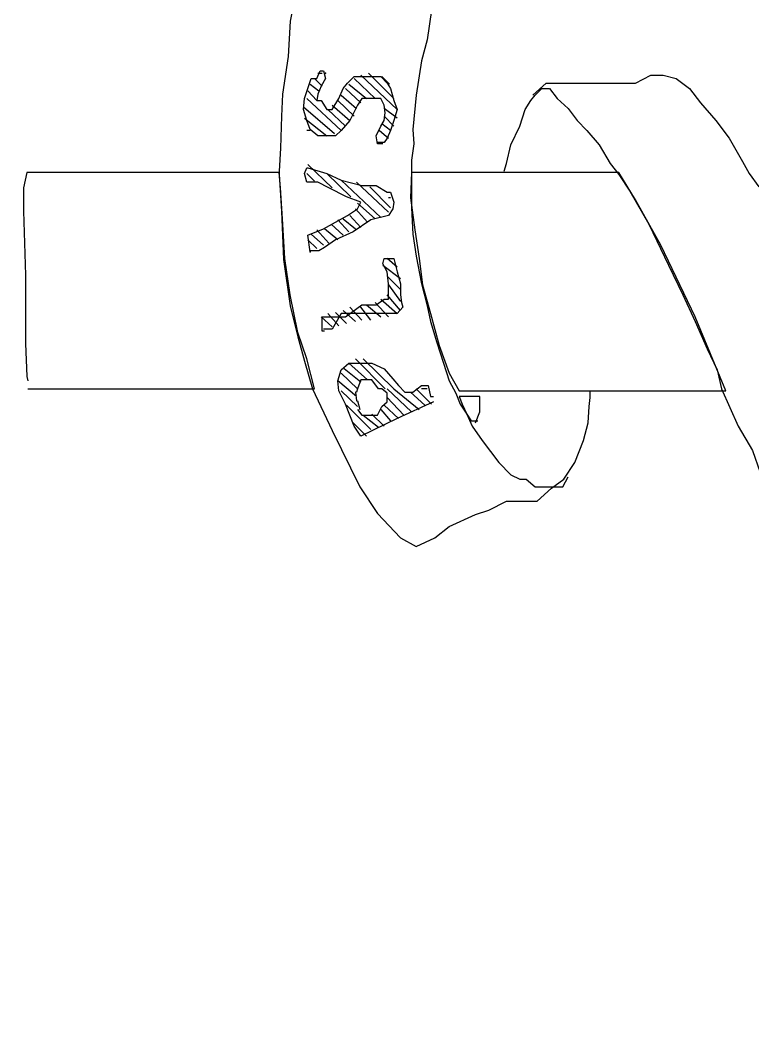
# Model space of a CAD drawing. Extents: x 731854 to 732444, y 4380981 to 4382008.
# Drawn here: x 731886.59 to 731893.23, y 4381826.37 to 4381835.47 of the extents above; entities that cross this region are included whole.
import ezdxf

# ---------------------------------------------------------------- set-up
doc = ezdxf.new("R2010")
doc.units = 0
doc.layers.get('0').update_dxf_attribs({"linetype": 'CONTINUOUS'})

msp = doc.modelspace()

# ---------------------------------------------------------------- linework, layer by layer
at = {"color": 0, "linetype": 'CONTINUOUS'}
for p, q in [((731889.11, 4381835.83), (731889.04, 4381835.46)), ((731889.11, 4381835.83), (731889.04, 4381835.46)), ((731890.32, 4381835.56), (731890.28, 4381835.29)), ((731890.32, 4381835.56), (731890.28, 4381835.29)), ((731889.04, 4381835.46), (731889.02, 4381835.14)), ((731889.04, 4381835.46), (731889.02, 4381835.14)), ((731890.28, 4381835.29), (731890.23, 4381835.1)), ((731890.28, 4381835.29), (731890.23, 4381835.1)), ((731889.02, 4381835.14), (731888.97, 4381834.8)), ((731889.02, 4381835.14), (731888.97, 4381834.8)), ((731890.23, 4381835.1), (731890.18, 4381834.79)), ((731890.23, 4381835.1), (731890.18, 4381834.79)), ((731889.28, 4381834.94), (731889.31, 4381835.01)), ((731889.28, 4381834.94), (731889.31, 4381835.01)), ((731889.31, 4381835.01), (731889.34, 4381835.01)), ((731889.31, 4381835.01), (731889.34, 4381835.01)), ((731889.34, 4381835.01), (731889.36, 4381834.94)), ((731889.34, 4381835.01), (731889.36, 4381834.94)), ((731889.2, 4381834.85), (731889.23, 4381834.94)), ((731889.2, 4381834.85), (731889.23, 4381834.94)), ((731889.23, 4381834.94), (731889.26, 4381834.94)), ((731889.23, 4381834.94), (731889.26, 4381834.94)), ((731889.33, 4381834.87), (731889.26, 4381834.94)), ((731889.26, 4381834.94), (731889.28, 4381834.94)), ((731889.33, 4381834.87), (731889.26, 4381834.94)), ((731889.26, 4381834.94), (731889.28, 4381834.94)), ((731889.29, 4381834.99), (731889.33, 4381834.99)), ((731889.29, 4381834.99), (731889.33, 4381834.99)), ((731889.36, 4381834.94), (731889.32, 4381834.87)), ((731889.36, 4381834.94), (731889.32, 4381834.87)), ((731889.56, 4381834.9), (731889.62, 4381834.96)), ((731889.56, 4381834.9), (731889.62, 4381834.96)), ((731889.62, 4381834.96), (731889.69, 4381834.96)), ((731889.62, 4381834.96), (731889.69, 4381834.96)), ((731889.81, 4381834.76), (731889.62, 4381834.94)), ((731889.81, 4381834.76), (731889.62, 4381834.94)), ((731889.68, 4381834.97), (731890.01, 4381834.66)), ((731889.68, 4381834.97), (731890.01, 4381834.66)), ((731889.69, 4381834.96), (731889.77, 4381834.96)), ((731889.69, 4381834.96), (731889.77, 4381834.96)), ((731889.98, 4381834.76), (731889.75, 4381834.99)), ((731889.98, 4381834.76), (731889.75, 4381834.99)), ((731889.77, 4381834.96), (731889.86, 4381834.96)), ((731889.77, 4381834.96), (731889.86, 4381834.96)), ((731889.86, 4381834.96), (731889.92, 4381834.9)), ((731889.86, 4381834.96), (731889.92, 4381834.9)), ((731889.87, 4381834.96), (731889.94, 4381834.89)), ((731889.87, 4381834.96), (731889.94, 4381834.89)), ((731892.17, 4381834.9), (731892.31, 4381834.97)), ((731892.17, 4381834.9), (731892.31, 4381834.97)), ((731892.31, 4381834.97), (731892.42, 4381834.97)), ((731892.31, 4381834.97), (731892.42, 4381834.97)), ((731892.42, 4381834.97), (731892.54, 4381834.94)), ((731892.42, 4381834.97), (731892.54, 4381834.94)), ((731892.54, 4381834.94), (731892.66, 4381834.85)), ((731892.54, 4381834.94), (731892.66, 4381834.85)), ((731889.17, 4381834.76), (731889.2, 4381834.85)), ((731889.17, 4381834.76), (731889.2, 4381834.85)), ((731889.28, 4381834.74), (731889.2, 4381834.83)), ((731889.28, 4381834.74), (731889.2, 4381834.83)), ((731889.22, 4381834.89), (731889.3, 4381834.83)), ((731889.22, 4381834.89), (731889.3, 4381834.83)), ((731889.32, 4381834.87), (731889.29, 4381834.8)), ((731889.32, 4381834.87), (731889.29, 4381834.8)), ((731889.48, 4381834.76), (731889.52, 4381834.85)), ((731889.48, 4381834.76), (731889.52, 4381834.85)), ((731889.52, 4381834.85), (731889.56, 4381834.9)), ((731889.52, 4381834.85), (731889.56, 4381834.9)), ((731889.68, 4381834.72), (731889.54, 4381834.85)), ((731889.68, 4381834.72), (731889.54, 4381834.85)), ((731889.57, 4381834.89), (731889.73, 4381834.76)), ((731889.57, 4381834.89), (731889.73, 4381834.76)), ((731889.92, 4381834.9), (731889.95, 4381834.85)), ((731889.92, 4381834.9), (731889.95, 4381834.85)), ((731889.95, 4381834.85), (731889.98, 4381834.74)), ((731889.95, 4381834.85), (731889.98, 4381834.74)), ((731891.24, 4381834.79), (731891.36, 4381834.9)), ((731891.24, 4381834.79), (731891.36, 4381834.9)), ((731891.26, 4381834.79), (731891.32, 4381834.85)), ((731891.26, 4381834.79), (731891.32, 4381834.85)), ((731891.32, 4381834.85), (731891.39, 4381834.85)), ((731891.32, 4381834.85), (731891.39, 4381834.85)), ((731891.36, 4381834.9), (731891.46, 4381834.9)), ((731891.36, 4381834.9), (731891.46, 4381834.9)), ((731891.39, 4381834.85), (731891.46, 4381834.76)), ((731891.39, 4381834.85), (731891.46, 4381834.76)), ((731891.46, 4381834.9), (731891.61, 4381834.9)), ((731891.46, 4381834.9), (731891.61, 4381834.9)), ((731891.61, 4381834.9), (731891.75, 4381834.9)), ((731891.61, 4381834.9), (731891.75, 4381834.9)), ((731891.75, 4381834.9), (731891.92, 4381834.9)), ((731891.75, 4381834.9), (731891.92, 4381834.9)), ((731891.92, 4381834.9), (731892.02, 4381834.9)), ((731891.92, 4381834.9), (731892.02, 4381834.9)), ((731892.02, 4381834.9), (731892.17, 4381834.9)), ((731892.02, 4381834.9), (731892.17, 4381834.9)), ((731892.66, 4381834.85), (731892.76, 4381834.72)), ((731892.66, 4381834.85), (731892.76, 4381834.72)), ((731888.97, 4381834.8), (731888.96, 4381834.6)), ((731888.97, 4381834.8), (731888.96, 4381834.6)), ((731889.16, 4381834.66), (731889.17, 4381834.76)), ((731889.16, 4381834.66), (731889.17, 4381834.76)), ((731889.19, 4381834.76), (731889.5, 4381834.47)), ((731889.19, 4381834.76), (731889.5, 4381834.47)), ((731889.29, 4381834.8), (731889.28, 4381834.74)), ((731889.29, 4381834.8), (731889.28, 4381834.74)), ((731889.28, 4381834.74), (731889.29, 4381834.74)), ((731889.28, 4381834.74), (731889.29, 4381834.74)), ((731889.29, 4381834.74), (731889.32, 4381834.74)), ((731889.29, 4381834.74), (731889.32, 4381834.74)), ((731889.32, 4381834.74), (731889.37, 4381834.66)), ((731889.32, 4381834.74), (731889.37, 4381834.66)), ((731889.42, 4381834.66), (731889.48, 4381834.76)), ((731889.42, 4381834.66), (731889.48, 4381834.76)), ((731889.62, 4381834.6), (731889.47, 4381834.74)), ((731889.62, 4381834.6), (731889.47, 4381834.74)), ((731889.5, 4381834.79), (731889.64, 4381834.67)), ((731889.5, 4381834.79), (731889.64, 4381834.67)), ((731889.69, 4381834.76), (731889.65, 4381834.7)), ((731889.69, 4381834.76), (731889.65, 4381834.7)), ((731889.75, 4381834.76), (731889.69, 4381834.76)), ((731889.75, 4381834.76), (731889.69, 4381834.76)), ((731889.81, 4381834.76), (731889.75, 4381834.76)), ((731889.81, 4381834.76), (731889.75, 4381834.76)), ((731889.86, 4381834.76), (731889.81, 4381834.76)), ((731889.86, 4381834.76), (731889.81, 4381834.76)), ((731889.89, 4381834.7), (731889.86, 4381834.76)), ((731889.89, 4381834.7), (731889.86, 4381834.76)), ((731889.98, 4381834.74), (731890.01, 4381834.66)), ((731889.98, 4381834.74), (731890.01, 4381834.66)), ((731890.18, 4381834.79), (731890.15, 4381834.48)), ((731890.18, 4381834.79), (731890.15, 4381834.48)), ((731891.17, 4381834.66), (731891.22, 4381834.74)), ((731891.17, 4381834.66), (731891.22, 4381834.74)), ((731891.22, 4381834.74), (731891.26, 4381834.79)), ((731891.22, 4381834.74), (731891.26, 4381834.79)), ((731891.46, 4381834.76), (731891.56, 4381834.67)), ((731891.46, 4381834.76), (731891.56, 4381834.67)), ((731889.44, 4381834.44), (731889.16, 4381834.68)), ((731889.44, 4381834.44), (731889.16, 4381834.68)), ((731889.19, 4381834.56), (731889.16, 4381834.66)), ((731889.19, 4381834.56), (731889.16, 4381834.66)), ((731889.37, 4381834.66), (731889.42, 4381834.66)), ((731889.37, 4381834.66), (731889.42, 4381834.66)), ((731889.54, 4381834.51), (731889.38, 4381834.66)), ((731889.54, 4381834.51), (731889.38, 4381834.66)), ((731889.42, 4381834.7), (731889.58, 4381834.56)), ((731889.42, 4381834.7), (731889.58, 4381834.56)), ((731889.65, 4381834.7), (731889.61, 4381834.62)), ((731889.65, 4381834.7), (731889.61, 4381834.62)), ((731889.9, 4381834.63), (731889.89, 4381834.7)), ((731889.9, 4381834.63), (731889.89, 4381834.7)), ((731890.01, 4381834.58), (731889.89, 4381834.67)), ((731890.01, 4381834.58), (731889.89, 4381834.67)), ((731890.01, 4381834.66), (731889.98, 4381834.56)), ((731890.01, 4381834.66), (731889.98, 4381834.56)), ((731891.12, 4381834.51), (731891.17, 4381834.66)), ((731891.12, 4381834.51), (731891.17, 4381834.66)), ((731891.56, 4381834.67), (731891.64, 4381834.56)), ((731891.56, 4381834.67), (731891.64, 4381834.56)), ((731892.76, 4381834.72), (731892.9, 4381834.56)), ((731892.76, 4381834.72), (731892.9, 4381834.56)), ((731888.96, 4381834.6), (731888.95, 4381834.31)), ((731888.96, 4381834.6), (731888.95, 4381834.31)), ((731889.17, 4381834.58), (731889.37, 4381834.42)), ((731889.17, 4381834.58), (731889.37, 4381834.42)), ((731889.22, 4381834.48), (731889.19, 4381834.56)), ((731889.22, 4381834.48), (731889.19, 4381834.56)), ((731889.58, 4381834.56), (731889.5, 4381834.47)), ((731889.58, 4381834.56), (731889.5, 4381834.47)), ((731889.61, 4381834.62), (731889.58, 4381834.56)), ((731889.61, 4381834.62), (731889.58, 4381834.56)), ((731889.86, 4381834.51), (731889.89, 4381834.56)), ((731889.86, 4381834.51), (731889.89, 4381834.56)), ((731889.89, 4381834.56), (731889.9, 4381834.63)), ((731889.89, 4381834.56), (731889.9, 4381834.63)), ((731889.89, 4381834.6), (731889.98, 4381834.51)), ((731889.89, 4381834.6), (731889.98, 4381834.51)), ((731889.98, 4381834.56), (731889.95, 4381834.47)), ((731889.98, 4381834.56), (731889.95, 4381834.47)), ((731891.64, 4381834.56), (731891.73, 4381834.47)), ((731891.64, 4381834.56), (731891.73, 4381834.47)), ((731892.9, 4381834.56), (731893.02, 4381834.4)), ((731892.9, 4381834.56), (731893.02, 4381834.4)), ((731889.22, 4381834.47), (731889.19, 4381834.47)), ((731889.22, 4381834.47), (731889.19, 4381834.47)), ((731889.29, 4381834.42), (731889.22, 4381834.48)), ((731889.29, 4381834.42), (731889.22, 4381834.48)), ((731889.5, 4381834.47), (731889.45, 4381834.42)), ((731889.5, 4381834.47), (731889.45, 4381834.42)), ((731889.82, 4381834.42), (731889.86, 4381834.51)), ((731889.82, 4381834.42), (731889.86, 4381834.51)), ((731889.85, 4381834.47), (731889.93, 4381834.4)), ((731889.85, 4381834.47), (731889.93, 4381834.4)), ((731889.95, 4381834.47), (731889.87, 4381834.53)), ((731889.95, 4381834.47), (731889.87, 4381834.53)), ((731889.95, 4381834.47), (731889.92, 4381834.4)), ((731889.95, 4381834.47), (731889.92, 4381834.4)), ((731890.15, 4381834.48), (731890.16, 4381834.35)), ((731890.15, 4381834.48), (731890.16, 4381834.35)), ((731891.04, 4381834.34), (731891.12, 4381834.51)), ((731891.04, 4381834.34), (731891.12, 4381834.51)), ((731891.73, 4381834.47), (731891.84, 4381834.34)), ((731891.73, 4381834.47), (731891.84, 4381834.34)), ((731889.39, 4381834.42), (731889.29, 4381834.42)), ((731889.39, 4381834.42), (731889.29, 4381834.42)), ((731889.45, 4381834.42), (731889.39, 4381834.42)), ((731889.45, 4381834.42), (731889.39, 4381834.42)), ((731889.83, 4381834.35), (731889.82, 4381834.42)), ((731889.83, 4381834.35), (731889.82, 4381834.42)), ((731889.87, 4381834.36), (731889.83, 4381834.36)), ((731889.87, 4381834.36), (731889.83, 4381834.36)), ((731889.87, 4381834.36), (731889.85, 4381834.36)), ((731889.87, 4381834.36), (731889.85, 4381834.36)), ((731889.89, 4381834.36), (731889.87, 4381834.36)), ((731889.89, 4381834.36), (731889.87, 4381834.36)), ((731889.92, 4381834.4), (731889.89, 4381834.36)), ((731889.92, 4381834.4), (731889.89, 4381834.36)), ((731893.02, 4381834.4), (731893.14, 4381834.19)), ((731893.02, 4381834.4), (731893.14, 4381834.19)), ((731888.95, 4381834.31), (731888.94, 4381834.1)), ((731888.95, 4381834.31), (731888.94, 4381834.1)), ((731889.85, 4381834.35), (731889.83, 4381834.35)), ((731889.85, 4381834.35), (731889.83, 4381834.35)), ((731889.88, 4381834.35), (731889.85, 4381834.35)), ((731889.88, 4381834.35), (731889.85, 4381834.35)), ((731890.16, 4381834.35), (731890.14, 4381834.2)), ((731890.16, 4381834.35), (731890.14, 4381834.2)), ((731891, 4381834.17), (731891.04, 4381834.34)), ((731891, 4381834.17), (731891.04, 4381834.34)), ((731891.84, 4381834.34), (731891.94, 4381834.17)), ((731891.84, 4381834.34), (731891.94, 4381834.17)), ((731890.14, 4381834.2), (731890.14, 4381834.08)), ((731890.14, 4381834.2), (731890.14, 4381834.08)), ((731893.14, 4381834.19), (731893.2, 4381834.08)), ((731893.14, 4381834.19), (731893.2, 4381834.08)), ((731886.65, 4381834.09), (731886.62, 4381833.95)), ((731886.65, 4381834.09), (731886.62, 4381833.95)), ((731886.7, 4381834.09), (731886.65, 4381834.09)), ((731886.7, 4381834.09), (731886.65, 4381834.09)), ((731886.89, 4381834.09), (731886.7, 4381834.09)), ((731886.89, 4381834.09), (731886.7, 4381834.09)), ((731887.29, 4381834.09), (731886.89, 4381834.09)), ((731887.29, 4381834.09), (731886.89, 4381834.09)), ((731888.32, 4381834.09), (731887.29, 4381834.09)), ((731888.32, 4381834.09), (731887.29, 4381834.09)), ((731888.94, 4381834.09), (731888.32, 4381834.09)), ((731888.94, 4381834.09), (731888.32, 4381834.09)), ((731888.94, 4381834.1), (731888.94, 4381834.07)), ((731888.94, 4381834.1), (731888.94, 4381834.07)), ((731888.95, 4381833.95), (731888.94, 4381834.09)), ((731888.95, 4381833.95), (731888.94, 4381834.09)), ((731889.17, 4381834.08), (731889.19, 4381834.13)), ((731889.17, 4381834.08), (731889.19, 4381834.13)), ((731889.19, 4381834.13), (731889.2, 4381834.13)), ((731889.19, 4381834.13), (731889.2, 4381834.13)), ((731889.2, 4381834.16), (731889.42, 4381833.95)), ((731889.2, 4381834.16), (731889.42, 4381833.95)), ((731889.2, 4381834.13), (731889.37, 4381834.08)), ((731889.2, 4381834.13), (731889.37, 4381834.08)), ((731890.14, 4381834.09), (731890.13, 4381833.86)), ((731890.14, 4381834.09), (731890.13, 4381833.86)), ((731890.23, 4381834.09), (731890.14, 4381834.09)), ((731890.23, 4381834.09), (731890.14, 4381834.09)), ((731890.58, 4381834.09), (731890.23, 4381834.09)), ((731890.58, 4381834.09), (731890.23, 4381834.09)), ((731890.97, 4381834.09), (731890.58, 4381834.09)), ((731890.97, 4381834.09), (731890.58, 4381834.09)), ((731891.26, 4381834.09), (731890.97, 4381834.09)), ((731891.26, 4381834.09), (731890.97, 4381834.09)), ((731890.98, 4381834.1), (731891, 4381834.17)), ((731890.98, 4381834.1), (731891, 4381834.17)), ((731891.77, 4381834.09), (731891.26, 4381834.09)), ((731891.77, 4381834.09), (731891.26, 4381834.09)), ((731892.02, 4381834.09), (731891.77, 4381834.09)), ((731892.02, 4381834.09), (731891.77, 4381834.09)), ((731891.94, 4381834.17), (731892.02, 4381834.07)), ((731891.94, 4381834.17), (731892.02, 4381834.07)), ((731892.17, 4381833.84), (731892.02, 4381834.09)), ((731892.17, 4381833.84), (731892.02, 4381834.09)), ((731888.94, 4381834.07), (731888.96, 4381833.74)), ((731888.94, 4381834.07), (731888.96, 4381833.74)), ((731889.19, 4381834), (731889.17, 4381834.08)), ((731889.19, 4381834), (731889.17, 4381834.08)), ((731889.26, 4381834.01), (731889.19, 4381834.08)), ((731889.26, 4381834.01), (731889.19, 4381834.08)), ((731889.24, 4381834), (731889.19, 4381834)), ((731889.24, 4381834), (731889.19, 4381834)), ((731889.29, 4381834), (731889.24, 4381834)), ((731889.29, 4381834), (731889.24, 4381834)), ((731889.39, 4381833.95), (731889.29, 4381834)), ((731889.39, 4381833.95), (731889.29, 4381834)), ((731889.37, 4381834.08), (731889.5, 4381834.02)), ((731889.59, 4381833.87), (731889.37, 4381834.08)), ((731889.37, 4381834.08), (731889.5, 4381834.02)), ((731889.59, 4381833.87), (731889.37, 4381834.08)), ((731889.5, 4381834.02), (731889.69, 4381833.97)), ((731889.5, 4381834.02), (731889.86, 4381833.68)), ((731889.5, 4381834.02), (731889.69, 4381833.97)), ((731889.5, 4381834.02), (731889.86, 4381833.68)), ((731889.93, 4381833.73), (731889.64, 4381834)), ((731889.93, 4381833.73), (731889.64, 4381834)), ((731890.14, 4381834.08), (731890.14, 4381833.77)), ((731890.14, 4381834.08), (731890.14, 4381833.77)), ((731892.02, 4381834.07), (731892.12, 4381833.92)), ((731892.02, 4381834.07), (731892.12, 4381833.92)), ((731893.2, 4381834.08), (731893.29, 4381833.96)), ((731893.2, 4381834.08), (731893.29, 4381833.96)), ((731886.62, 4381833.95), (731886.62, 4381833.74)), ((731886.62, 4381833.95), (731886.62, 4381833.74)), ((731888.97, 4381833.67), (731888.95, 4381833.95)), ((731888.97, 4381833.67), (731888.95, 4381833.95)), ((731889.55, 4381833.87), (731889.39, 4381833.95)), ((731889.55, 4381833.87), (731889.39, 4381833.95)), ((731889.69, 4381833.97), (731889.82, 4381833.97)), ((731889.69, 4381833.97), (731889.82, 4381833.97)), ((731889.76, 4381833.96), (731889.95, 4381833.77)), ((731889.76, 4381833.96), (731889.95, 4381833.77)), ((731889.82, 4381833.97), (731889.92, 4381833.91)), ((731889.82, 4381833.97), (731889.92, 4381833.91)), ((731889.92, 4381833.91), (731889.95, 4381833.91)), ((731889.92, 4381833.91), (731889.95, 4381833.91)), ((731889.95, 4381833.91), (731889.98, 4381833.82)), ((731889.95, 4381833.91), (731889.98, 4381833.82)), ((731892.12, 4381833.92), (731892.29, 4381833.62)), ((731892.12, 4381833.92), (731892.29, 4381833.62)), ((731889.68, 4381833.82), (731889.55, 4381833.87)), ((731889.68, 4381833.82), (731889.55, 4381833.87)), ((731889.65, 4381833.76), (731889.68, 4381833.82)), ((731889.65, 4381833.76), (731889.68, 4381833.82)), ((731889.95, 4381833.86), (731889.93, 4381833.86)), ((731889.95, 4381833.86), (731889.93, 4381833.86)), ((731889.98, 4381833.82), (731889.97, 4381833.76)), ((731889.98, 4381833.82), (731889.97, 4381833.76)), ((731890.13, 4381833.86), (731890.17, 4381833.57)), ((731890.13, 4381833.86), (731890.17, 4381833.57)), ((731892.4, 4381833.43), (731892.17, 4381833.84)), ((731892.4, 4381833.43), (731892.17, 4381833.84)), ((731886.62, 4381833.74), (731886.64, 4381833.16)), ((731886.62, 4381833.74), (731886.64, 4381833.16)), ((731888.96, 4381833.74), (731888.98, 4381833.3)), ((731888.96, 4381833.74), (731888.98, 4381833.3)), ((731889.56, 4381833.7), (731889.65, 4381833.76)), ((731889.56, 4381833.7), (731889.65, 4381833.76)), ((731889.63, 4381833.76), (731889.74, 4381833.64)), ((731889.63, 4381833.76), (731889.74, 4381833.64)), ((731889.81, 4381833.67), (731889.65, 4381833.81)), ((731889.81, 4381833.67), (731889.65, 4381833.81)), ((731889.97, 4381833.76), (731889.93, 4381833.7)), ((731889.97, 4381833.76), (731889.93, 4381833.7)), ((731890.14, 4381833.77), (731890.15, 4381833.53)), ((731890.14, 4381833.77), (731890.15, 4381833.53)), ((731888.99, 4381833.31), (731888.97, 4381833.67)), ((731888.99, 4381833.31), (731888.97, 4381833.67)), ((731889.34, 4381833.58), (731889.56, 4381833.7)), ((731889.34, 4381833.58), (731889.56, 4381833.7)), ((731889.57, 4381833.55), (731889.47, 4381833.66)), ((731889.57, 4381833.55), (731889.47, 4381833.66)), ((731889.52, 4381833.67), (731889.63, 4381833.58)), ((731889.52, 4381833.67), (731889.63, 4381833.58)), ((731889.68, 4381833.59), (731889.58, 4381833.7)), ((731889.68, 4381833.59), (731889.58, 4381833.7)), ((731889.77, 4381833.66), (731889.61, 4381833.55)), ((731889.77, 4381833.66), (731889.61, 4381833.55)), ((731889.93, 4381833.7), (731889.77, 4381833.66)), ((731889.93, 4381833.7), (731889.77, 4381833.66)), ((731889.2, 4381833.52), (731889.34, 4381833.58)), ((731889.2, 4381833.52), (731889.34, 4381833.58)), ((731889.28, 4381833.57), (731889.39, 4381833.45)), ((731889.28, 4381833.57), (731889.39, 4381833.45)), ((731889.47, 4381833.48), (731889.35, 4381833.58)), ((731889.47, 4381833.48), (731889.35, 4381833.58)), ((731889.41, 4381833.62), (731889.52, 4381833.52)), ((731889.41, 4381833.62), (731889.52, 4381833.52)), ((731889.61, 4381833.55), (731889.45, 4381833.48)), ((731889.61, 4381833.55), (731889.45, 4381833.48)), ((731890.17, 4381833.57), (731890.21, 4381833.31)), ((731890.17, 4381833.57), (731890.21, 4381833.31)), ((731892.29, 4381833.62), (731892.47, 4381833.25)), ((731892.29, 4381833.62), (731892.47, 4381833.25)), ((731889.22, 4381833.37), (731889.2, 4381833.52)), ((731889.22, 4381833.37), (731889.2, 4381833.52)), ((731889.2, 4381833.48), (731889.28, 4381833.4)), ((731889.2, 4381833.48), (731889.28, 4381833.4)), ((731889.34, 4381833.43), (731889.23, 4381833.53)), ((731889.34, 4381833.43), (731889.23, 4381833.53)), ((731889.45, 4381833.48), (731889.35, 4381833.41)), ((731889.45, 4381833.48), (731889.35, 4381833.41)), ((731890.15, 4381833.53), (731890.18, 4381833.33)), ((731890.15, 4381833.53), (731890.18, 4381833.33)), ((731889.25, 4381833.38), (731889.22, 4381833.38)), ((731889.25, 4381833.38), (731889.22, 4381833.38)), ((731889.3, 4381833.38), (731889.25, 4381833.38)), ((731889.3, 4381833.38), (731889.25, 4381833.38)), ((731889.35, 4381833.41), (731889.3, 4381833.38)), ((731889.35, 4381833.41), (731889.3, 4381833.38)), ((731892.71, 4381832.78), (731892.4, 4381833.43)), ((731892.71, 4381832.78), (731892.4, 4381833.43)), ((731888.98, 4381833.3), (731889.04, 4381832.88)), ((731888.98, 4381833.3), (731889.04, 4381832.88)), ((731889.04, 4381832.98), (731888.99, 4381833.31)), ((731889.04, 4381832.98), (731888.99, 4381833.31)), ((731889.88, 4381833.26), (731889.89, 4381833.31)), ((731889.88, 4381833.26), (731889.89, 4381833.31)), ((731889.89, 4381833.31), (731889.95, 4381833.31)), ((731889.89, 4381833.31), (731889.95, 4381833.31)), ((731890.01, 4381833.23), (731889.92, 4381833.31)), ((731890.01, 4381833.23), (731889.92, 4381833.31)), ((731889.95, 4381833.31), (731889.98, 4381833.31)), ((731889.95, 4381833.31), (731889.98, 4381833.31)), ((731889.98, 4381833.31), (731890.01, 4381833.19)), ((731889.98, 4381833.31), (731890.01, 4381833.19)), ((731890.18, 4381833.33), (731890.23, 4381833.08)), ((731890.18, 4381833.33), (731890.23, 4381833.08)), ((731890.21, 4381833.31), (731890.24, 4381833.07)), ((731890.21, 4381833.31), (731890.24, 4381833.07)), ((731889.92, 4381833.19), (731889.88, 4381833.26)), ((731889.92, 4381833.19), (731889.88, 4381833.26)), ((731889.88, 4381833.25), (731890.04, 4381833.13)), ((731889.88, 4381833.25), (731890.04, 4381833.13)), ((731889.93, 4381833.08), (731889.92, 4381833.19)), ((731889.93, 4381833.08), (731889.92, 4381833.19)), ((731890.01, 4381833.19), (731890.04, 4381833.08)), ((731890.01, 4381833.19), (731890.04, 4381833.08)), ((731892.47, 4381833.25), (731892.6, 4381832.98)), ((731892.47, 4381833.25), (731892.6, 4381832.98)), ((731886.64, 4381833.16), (731886.64, 4381832.78)), ((731886.64, 4381833.16), (731886.64, 4381832.78)), ((731890.04, 4381833.03), (731889.92, 4381833.15)), ((731890.04, 4381833.03), (731889.92, 4381833.15)), ((731889.93, 4381832.94), (731889.93, 4381833.08)), ((731889.93, 4381832.94), (731889.93, 4381833.08)), ((731889.93, 4381833.07), (731890.04, 4381832.92)), ((731889.93, 4381833.07), (731890.04, 4381832.92)), ((731890.04, 4381833.08), (731890.04, 4381832.98)), ((731890.04, 4381833.08), (731890.04, 4381832.98)), ((731890.23, 4381833.08), (731890.28, 4381832.88)), ((731890.23, 4381833.08), (731890.28, 4381832.88)), ((731890.24, 4381833.07), (731890.31, 4381832.81)), ((731890.24, 4381833.07), (731890.31, 4381832.81)), ((731889.11, 4381832.64), (731889.04, 4381832.98)), ((731889.11, 4381832.64), (731889.04, 4381832.98)), ((731889.93, 4381832.78), (731889.81, 4381832.91)), ((731889.93, 4381832.78), (731889.81, 4381832.91)), ((731889.82, 4381832.89), (731889.89, 4381832.94)), ((731889.82, 4381832.89), (731889.89, 4381832.94)), ((731889.86, 4381832.94), (731890.01, 4381832.81)), ((731889.86, 4381832.94), (731890.01, 4381832.81)), ((731889.89, 4381832.94), (731889.93, 4381832.94)), ((731889.89, 4381832.94), (731889.93, 4381832.94)), ((731890.04, 4381832.84), (731889.92, 4381832.98)), ((731890.04, 4381832.84), (731889.92, 4381832.98)), ((731890.04, 4381832.98), (731890.05, 4381832.91)), ((731890.04, 4381832.98), (731890.05, 4381832.91)), ((731890.05, 4381832.91), (731890.06, 4381832.87)), ((731890.05, 4381832.91), (731890.06, 4381832.87)), ((731892.6, 4381832.98), (731892.71, 4381832.74)), ((731892.6, 4381832.98), (731892.71, 4381832.74)), ((731889.04, 4381832.88), (731889.11, 4381832.6)), ((731889.04, 4381832.88), (731889.11, 4381832.6)), ((731889.45, 4381832.82), (731889.55, 4381832.72)), ((731889.45, 4381832.82), (731889.55, 4381832.72)), ((731889.63, 4381832.74), (731889.52, 4381832.84)), ((731889.63, 4381832.74), (731889.52, 4381832.84)), ((731889.54, 4381832.78), (731889.69, 4381832.89)), ((731889.54, 4381832.78), (731889.69, 4381832.89)), ((731889.58, 4381832.87), (731889.69, 4381832.75)), ((731889.58, 4381832.87), (731889.69, 4381832.75)), ((731889.77, 4381832.75), (731889.67, 4381832.88)), ((731889.77, 4381832.75), (731889.67, 4381832.88)), ((731889.69, 4381832.89), (731889.82, 4381832.89)), ((731889.69, 4381832.89), (731889.82, 4381832.89)), ((731889.73, 4381832.89), (731889.86, 4381832.78)), ((731889.73, 4381832.89), (731889.86, 4381832.78)), ((731890.06, 4381832.87), (731890.01, 4381832.81)), ((731890.06, 4381832.87), (731890.01, 4381832.81)), ((731890.28, 4381832.88), (731890.31, 4381832.74)), ((731890.28, 4381832.88), (731890.31, 4381832.74)), ((731886.64, 4381832.78), (731886.64, 4381832.54)), ((731886.64, 4381832.78), (731886.64, 4381832.54)), ((731889.32, 4381832.78), (731889.42, 4381832.69)), ((731889.32, 4381832.78), (731889.42, 4381832.69)), ((731889.33, 4381832.65), (731889.33, 4381832.78)), ((731889.33, 4381832.78), (731889.42, 4381832.78)), ((731889.33, 4381832.65), (731889.33, 4381832.78)), ((731889.33, 4381832.78), (731889.42, 4381832.78)), ((731889.48, 4381832.7), (731889.38, 4381832.81)), ((731889.48, 4381832.7), (731889.38, 4381832.81)), ((731889.5, 4381832.81), (731889.42, 4381832.67)), ((731889.5, 4381832.81), (731889.42, 4381832.67)), ((731889.42, 4381832.78), (731889.54, 4381832.78)), ((731889.42, 4381832.78), (731889.54, 4381832.78)), ((731889.61, 4381832.81), (731889.5, 4381832.81)), ((731889.61, 4381832.81), (731889.5, 4381832.81)), ((731889.81, 4381832.81), (731889.61, 4381832.81)), ((731889.81, 4381832.81), (731889.61, 4381832.81)), ((731889.9, 4381832.81), (731889.81, 4381832.81)), ((731889.9, 4381832.81), (731889.81, 4381832.81)), ((731890.01, 4381832.81), (731889.9, 4381832.81)), ((731890.01, 4381832.81), (731889.9, 4381832.81)), ((731890.31, 4381832.81), (731890.39, 4381832.52)), ((731890.31, 4381832.81), (731890.39, 4381832.52)), ((731890.31, 4381832.74), (731890.37, 4381832.55)), ((731890.31, 4381832.74), (731890.37, 4381832.55)), ((731892.99, 4381832.11), (731892.71, 4381832.78)), ((731892.99, 4381832.11), (731892.71, 4381832.78)), ((731892.71, 4381832.74), (731892.82, 4381832.49)), ((731892.71, 4381832.74), (731892.82, 4381832.49)), ((731889.19, 4381832.4), (731889.11, 4381832.64)), ((731889.19, 4381832.4), (731889.11, 4381832.64)), ((731889.35, 4381832.65), (731889.33, 4381832.65)), ((731889.35, 4381832.65), (731889.33, 4381832.65)), ((731889.42, 4381832.67), (731889.34, 4381832.67)), ((731889.42, 4381832.67), (731889.34, 4381832.67)), ((731886.64, 4381832.54), (731886.65, 4381832.24)), ((731886.64, 4381832.54), (731886.65, 4381832.24)), ((731889.11, 4381832.6), (731889.17, 4381832.38)), ((731889.11, 4381832.6), (731889.17, 4381832.38)), ((731890.37, 4381832.55), (731890.43, 4381832.36)), ((731890.37, 4381832.55), (731890.43, 4381832.36)), ((731890.39, 4381832.52), (731890.48, 4381832.27)), ((731890.39, 4381832.52), (731890.48, 4381832.27)), ((731892.82, 4381832.49), (731892.91, 4381832.3)), ((731892.82, 4381832.49), (731892.91, 4381832.3)), ((731889.17, 4381832.38), (731889.24, 4381832.13)), ((731889.17, 4381832.38), (731889.24, 4381832.13)), ((731889.26, 4381832.13), (731889.19, 4381832.4)), ((731889.26, 4381832.13), (731889.19, 4381832.4)), ((731889.5, 4381832.3), (731889.57, 4381832.36)), ((731889.5, 4381832.3), (731889.57, 4381832.36)), ((731889.57, 4381832.36), (731889.64, 4381832.36)), ((731889.57, 4381832.36), (731889.74, 4381832.21)), ((731889.57, 4381832.36), (731889.64, 4381832.36)), ((731889.57, 4381832.36), (731889.74, 4381832.21)), ((731889.9, 4381832.13), (731889.63, 4381832.4)), ((731889.9, 4381832.13), (731889.63, 4381832.4)), ((731889.64, 4381832.36), (731889.7, 4381832.36)), ((731889.64, 4381832.36), (731889.7, 4381832.36)), ((731889.7, 4381832.4), (731889.98, 4381832.13)), ((731889.7, 4381832.4), (731889.98, 4381832.13)), ((731889.7, 4381832.36), (731889.78, 4381832.36)), ((731889.7, 4381832.36), (731889.78, 4381832.36)), ((731889.78, 4381832.36), (731889.89, 4381832.31)), ((731889.78, 4381832.36), (731889.89, 4381832.31)), ((731890.43, 4381832.36), (731890.48, 4381832.2)), ((731890.43, 4381832.36), (731890.48, 4381832.2)), ((731889.47, 4381832.2), (731889.5, 4381832.3)), ((731889.47, 4381832.2), (731889.5, 4381832.3)), ((731889.5, 4381832.27), (731889.65, 4381832.13)), ((731889.5, 4381832.27), (731889.65, 4381832.13)), ((731889.68, 4381832.19), (731889.53, 4381832.31)), ((731889.68, 4381832.19), (731889.53, 4381832.31)), ((731889.89, 4381832.31), (731889.97, 4381832.22)), ((731889.89, 4381832.31), (731889.97, 4381832.22)), ((731890.48, 4381832.27), (731890.57, 4381832.11)), ((731890.48, 4381832.27), (731890.57, 4381832.11)), ((731892.91, 4381832.3), (731892.95, 4381832.13)), ((731892.91, 4381832.3), (731892.95, 4381832.13)), ((731886.65, 4381832.24), (731886.66, 4381832.2)), ((731886.65, 4381832.24), (731886.66, 4381832.2)), ((731889.64, 4381832.06), (731889.47, 4381832.2)), ((731889.48, 4381832.11), (731889.47, 4381832.2)), ((731889.64, 4381832.06), (731889.47, 4381832.2)), ((731889.48, 4381832.11), (731889.47, 4381832.2)), ((731889.68, 4381832.21), (731889.65, 4381832.13)), ((731889.68, 4381832.21), (731889.65, 4381832.13)), ((731889.73, 4381832.21), (731889.68, 4381832.21)), ((731889.73, 4381832.21), (731889.68, 4381832.21)), ((731889.78, 4381832.21), (731889.73, 4381832.21)), ((731889.78, 4381832.21), (731889.73, 4381832.21)), ((731889.84, 4381832.13), (731889.78, 4381832.21)), ((731889.84, 4381832.13), (731889.78, 4381832.21)), ((731889.97, 4381832.22), (731890.02, 4381832.16)), ((731889.97, 4381832.22), (731890.02, 4381832.16)), ((731890.48, 4381832.2), (731890.54, 4381832.09)), ((731890.48, 4381832.2), (731890.54, 4381832.09)), ((731886.66, 4381832.13), (731886.7, 4381832.13)), ((731886.66, 4381832.13), (731886.7, 4381832.13)), ((731886.7, 4381832.13), (731888.07, 4381832.13)), ((731886.7, 4381832.13), (731888.07, 4381832.13)), ((731888.07, 4381832.13), (731889.26, 4381832.13)), ((731888.07, 4381832.13), (731889.26, 4381832.13)), ((731889.24, 4381832.13), (731889.42, 4381831.75)), ((731889.24, 4381832.13), (731889.42, 4381831.75)), ((731889.54, 4381831.99), (731889.48, 4381832.11)), ((731889.54, 4381831.99), (731889.48, 4381832.11)), ((731889.5, 4381832.11), (731889.65, 4381831.97)), ((731889.5, 4381832.11), (731889.65, 4381831.97)), ((731889.64, 4381832.1), (731889.63, 4381832.1)), ((731889.63, 4381832.1), (731889.64, 4381832.02)), ((731889.64, 4381832.1), (731889.63, 4381832.1)), ((731889.63, 4381832.1), (731889.64, 4381832.02)), ((731889.65, 4381832.13), (731889.64, 4381832.1)), ((731889.65, 4381832.13), (731889.64, 4381832.1)), ((731889.87, 4381832.13), (731889.84, 4381832.13)), ((731889.87, 4381832.13), (731889.84, 4381832.13)), ((731889.92, 4381832.09), (731889.87, 4381832.13)), ((731889.92, 4381832.09), (731889.87, 4381832.13)), ((731890.14, 4381831.92), (731889.92, 4381832.13)), ((731890.14, 4381831.92), (731889.92, 4381832.13)), ((731889.92, 4381832.01), (731889.92, 4381832.09)), ((731889.92, 4381832.01), (731889.92, 4381832.09)), ((731889.98, 4381832.13), (731890.21, 4381831.94)), ((731889.98, 4381832.13), (731890.21, 4381831.94)), ((731890.02, 4381832.16), (731890.08, 4381832.1)), ((731890.02, 4381832.16), (731890.08, 4381832.1)), ((731890.08, 4381832.1), (731890.15, 4381832.1)), ((731890.08, 4381832.1), (731890.15, 4381832.1)), ((731890.26, 4381831.98), (731890.13, 4381832.1)), ((731890.26, 4381831.98), (731890.13, 4381832.1)), ((731890.15, 4381832.1), (731890.23, 4381832.16)), ((731890.15, 4381832.1), (731890.23, 4381832.16)), ((731890.18, 4381832.13), (731890.32, 4381831.99)), ((731890.18, 4381832.13), (731890.32, 4381831.99)), ((731890.23, 4381832.16), (731890.26, 4381832.16)), ((731890.23, 4381832.16), (731890.26, 4381832.16)), ((731890.28, 4381832.13), (731890.23, 4381832.13)), ((731890.28, 4381832.13), (731890.23, 4381832.13)), ((731890.26, 4381832.16), (731890.29, 4381832.16)), ((731890.26, 4381832.16), (731890.29, 4381832.16)), ((731890.29, 4381832.16), (731890.31, 4381832.06)), ((731890.29, 4381832.16), (731890.31, 4381832.06)), ((731890.54, 4381832.09), (731890.58, 4381831.99)), ((731890.54, 4381832.09), (731890.58, 4381831.99)), ((731890.57, 4381832.11), (731891.17, 4381832.11)), ((731890.57, 4381832.11), (731890.63, 4381832.11)), ((731890.57, 4381832.11), (731891.17, 4381832.11)), ((731890.57, 4381832.11), (731890.63, 4381832.11)), ((731891.17, 4381832.11), (731891.83, 4381832.11)), ((731891.17, 4381832.11), (731891.83, 4381832.11)), ((731891.76, 4381832.05), (731891.76, 4381832.11)), ((731891.76, 4381832.05), (731891.76, 4381832.11)), ((731891.83, 4381832.11), (731892.63, 4381832.11)), ((731891.83, 4381832.11), (731892.63, 4381832.11)), ((731892.63, 4381832.11), (731892.99, 4381832.11)), ((731892.63, 4381832.11), (731892.99, 4381832.11)), ((731892.95, 4381832.13), (731893.1, 4381831.79)), ((731892.95, 4381832.13), (731893.1, 4381831.79)), ((731889.64, 4381832.02), (731889.65, 4381832.02)), ((731889.64, 4381832.02), (731889.65, 4381832.02)), ((731889.65, 4381832.02), (731889.67, 4381831.94)), ((731889.65, 4381832.02), (731889.67, 4381831.94)), ((731889.87, 4381831.97), (731889.92, 4381832.01)), ((731889.87, 4381831.97), (731889.92, 4381832.01)), ((731889.92, 4381832.05), (731890.07, 4381831.89)), ((731889.92, 4381832.05), (731890.07, 4381831.89)), ((731890.34, 4381832.01), (731890.01, 4381831.86)), ((731890.34, 4381832.01), (731890.01, 4381831.86)), ((731890.31, 4381832.06), (731890.34, 4381832.06)), ((731890.31, 4381832.06), (731890.34, 4381832.06)), ((731890.6, 4381832.06), (731890.57, 4381832.06)), ((731890.57, 4381832.06), (731890.6, 4381831.99)), ((731890.6, 4381832.06), (731890.57, 4381832.06)), ((731890.57, 4381832.06), (731890.6, 4381831.99)), ((731890.66, 4381832.06), (731890.6, 4381832.06)), ((731890.66, 4381832.06), (731890.6, 4381832.06)), ((731890.72, 4381832.06), (731890.66, 4381832.06)), ((731890.72, 4381832.06), (731890.66, 4381832.06)), ((731890.76, 4381832.06), (731890.72, 4381832.06)), ((731890.76, 4381832.06), (731890.72, 4381832.06)), ((731890.76, 4381831.99), (731890.76, 4381832.06)), ((731890.76, 4381831.99), (731890.76, 4381832.06)), ((731891.75, 4381831.97), (731891.76, 4381832.05)), ((731891.75, 4381831.97), (731891.76, 4381832.05)), ((731889.62, 4381831.79), (731889.54, 4381831.99)), ((731889.62, 4381831.79), (731889.54, 4381831.99)), ((731889.77, 4381831.76), (731889.55, 4381831.98)), ((731889.77, 4381831.76), (731889.55, 4381831.98)), ((731889.65, 4381831.94), (731889.69, 4381831.89)), ((731889.65, 4381831.94), (731889.69, 4381831.89)), ((731889.83, 4381831.89), (731889.87, 4381831.97)), ((731889.83, 4381831.89), (731889.87, 4381831.97)), ((731889.86, 4381831.94), (731889.95, 4381831.84)), ((731889.86, 4381831.94), (731889.95, 4381831.84)), ((731890.02, 4381831.86), (731889.89, 4381831.98)), ((731890.02, 4381831.86), (731889.89, 4381831.98)), ((731890.58, 4381831.99), (731890.64, 4381831.9)), ((731890.58, 4381831.99), (731890.64, 4381831.9)), ((731890.6, 4381831.99), (731890.64, 4381831.9)), ((731890.6, 4381831.99), (731890.64, 4381831.9)), ((731890.72, 4381831.82), (731890.76, 4381831.92)), ((731890.72, 4381831.82), (731890.76, 4381831.92)), ((731890.76, 4381831.92), (731890.76, 4381831.99)), ((731890.76, 4381831.92), (731890.76, 4381831.99)), ((731891.74, 4381831.82), (731891.75, 4381831.97)), ((731891.74, 4381831.82), (731891.75, 4381831.97)), ((731889.61, 4381831.82), (731889.73, 4381831.7)), ((731889.61, 4381831.82), (731889.73, 4381831.7)), ((731890.01, 4381831.86), (731889.68, 4381831.7)), ((731890.01, 4381831.86), (731889.68, 4381831.7)), ((731889.69, 4381831.89), (731889.76, 4381831.89)), ((731889.69, 4381831.89), (731889.76, 4381831.89)), ((731889.7, 4381831.89), (731889.84, 4381831.78)), ((731889.7, 4381831.89), (731889.84, 4381831.78)), ((731889.76, 4381831.89), (731889.83, 4381831.89)), ((731889.76, 4381831.89), (731889.83, 4381831.89)), ((731889.89, 4381831.79), (731889.78, 4381831.9)), ((731889.89, 4381831.79), (731889.78, 4381831.9)), ((731890.64, 4381831.9), (731890.69, 4381831.79)), ((731890.64, 4381831.9), (731890.68, 4381831.84)), ((731890.64, 4381831.9), (731890.69, 4381831.79)), ((731890.64, 4381831.9), (731890.68, 4381831.84)), ((731890.68, 4381831.84), (731890.74, 4381831.84)), ((731890.68, 4381831.84), (731890.74, 4381831.84)), ((731891.7, 4381831.66), (731891.74, 4381831.82)), ((731891.7, 4381831.66), (731891.74, 4381831.82)), ((731889.42, 4381831.75), (731889.67, 4381831.24)), ((731889.42, 4381831.75), (731889.67, 4381831.24)), ((731889.68, 4381831.7), (731889.62, 4381831.79)), ((731889.68, 4381831.7), (731889.62, 4381831.79)), ((731890.69, 4381831.79), (731890.78, 4381831.66)), ((731890.69, 4381831.79), (731890.78, 4381831.66)), ((731893.1, 4381831.79), (731893.23, 4381831.57)), ((731893.1, 4381831.79), (731893.23, 4381831.57)), ((731890.78, 4381831.66), (731890.93, 4381831.46)), ((731890.78, 4381831.66), (731890.93, 4381831.46)), ((731891.62, 4381831.46), (731891.7, 4381831.66)), ((731891.62, 4381831.46), (731891.7, 4381831.66)), ((731893.23, 4381831.57), (731893.3, 4381831.37)), ((731893.23, 4381831.57), (731893.3, 4381831.37)), ((731890.93, 4381831.46), (731891.04, 4381831.35)), ((731890.93, 4381831.46), (731891.04, 4381831.35)), ((731891.52, 4381831.31), (731891.62, 4381831.46)), ((731891.52, 4381831.31), (731891.62, 4381831.46)), ((731891.04, 4381831.35), (731891.12, 4381831.31)), ((731891.04, 4381831.35), (731891.12, 4381831.31)), ((731891.12, 4381831.31), (731891.18, 4381831.31)), ((731891.12, 4381831.31), (731891.18, 4381831.31)), ((731891.18, 4381831.31), (731891.26, 4381831.24)), ((731891.18, 4381831.31), (731891.26, 4381831.24)), ((731891.41, 4381831.23), (731891.52, 4381831.31)), ((731891.41, 4381831.23), (731891.52, 4381831.31)), ((731891.51, 4381831.24), (731891.56, 4381831.33)), ((731891.51, 4381831.24), (731891.56, 4381831.33)), ((731889.67, 4381831.24), (731889.83, 4381831)), ((731889.67, 4381831.24), (731889.83, 4381831)), ((731891.26, 4381831.24), (731891.35, 4381831.24)), ((731891.26, 4381831.24), (731891.35, 4381831.24)), ((731891.28, 4381831.11), (731891.41, 4381831.23)), ((731891.28, 4381831.11), (731891.41, 4381831.23)), ((731891.35, 4381831.24), (731891.41, 4381831.24)), ((731891.35, 4381831.24), (731891.41, 4381831.24)), ((731891.41, 4381831.24), (731891.51, 4381831.24)), ((731891.41, 4381831.24), (731891.51, 4381831.24)), ((731890.84, 4381831.03), (731891, 4381831.11)), ((731890.84, 4381831.03), (731891, 4381831.11)), ((731891, 4381831.11), (731891.14, 4381831.11)), ((731891, 4381831.11), (731891.14, 4381831.11)), ((731891.14, 4381831.11), (731891.28, 4381831.11)), ((731891.14, 4381831.11), (731891.28, 4381831.11)), ((731889.83, 4381831), (731890.04, 4381830.78)), ((731889.83, 4381831), (731890.04, 4381830.78)), ((731890.72, 4381830.99), (731890.84, 4381831.03)), ((731890.72, 4381830.99), (731890.84, 4381831.03)), ((731890.48, 4381830.88), (731890.72, 4381830.99)), ((731890.48, 4381830.88), (731890.72, 4381830.99)), ((731890.35, 4381830.78), (731890.48, 4381830.88)), ((731890.35, 4381830.78), (731890.48, 4381830.88)), ((731890.04, 4381830.78), (731890.18, 4381830.7)), ((731890.04, 4381830.78), (731890.18, 4381830.7)), ((731890.18, 4381830.7), (731890.35, 4381830.78)), ((731890.18, 4381830.7), (731890.35, 4381830.78))]:
    msp.add_line(p, q, dxfattribs=at)
for p in [(731889.36, 4381834.99), (731889.36, 4381834.99), (731889.22, 4381833.37), (731889.22, 4381833.37)]:
    msp.add_point(p, dxfattribs=at)

# ---------------------------------------------------------------- meshes
mesh = msp.add_polyface(dxfattribs=at)
corners = [(732162.5, 4380981), (731854.5, 4382007.5), (732444, 4380981), (732444, 4382007.5), (731854.5, 4380981)]
mesh.append_faces([[corners[k] for k in face] for face in [(0, 1, 4), (1, 0, 2, 3)]], dxfattribs={"vtx0": -1, "color": 0})
mesh = msp.add_polyface(dxfattribs=at)
corners = [(732145.58, 4381821), (732145.58, 4382001.5), (731864.5, 4382001.5), (731864.5, 4381821)]
mesh.append_faces([[corners[k] for k in face] for face in [(0, 1, 2, 3)]], dxfattribs={"color": 0})

doc.saveas('drawing.dxf')
